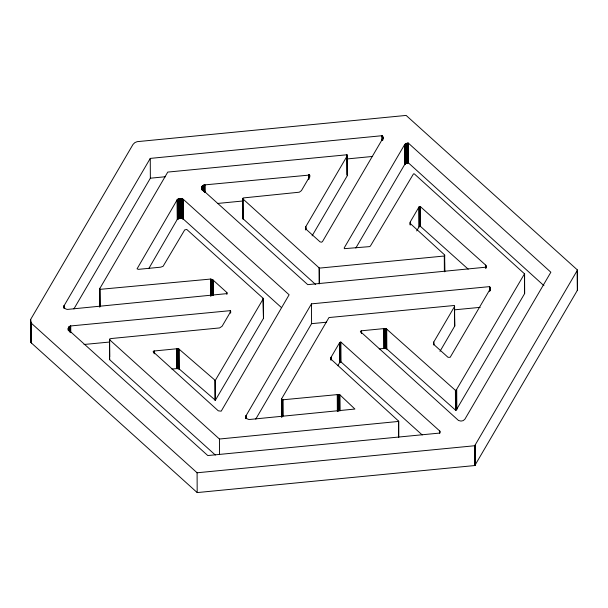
<?xml version="1.0" encoding="UTF-8"?>
<svg xmlns="http://www.w3.org/2000/svg" width="608" height="608" viewBox="0 0 608 608"><rect width="100%" height="100%" fill="white"/><g stroke="black" fill="none" stroke-linecap="round" stroke-linejoin="round"><path stroke-width="0.91" d="M219.518 454.108L219.435 439.022L109.455 339.606L110.656 338.588L219.579 327.925L222.102 326.26L230.599 311.737L230.272 310.665L70.726 325.949C68.719 326.26 67.23 328.951 69.084 330.402L207.784 455.552L439.554 433.086L439.766 431.019L340.898 342.099L339.591 342.707L331.094 357.23L330.942 359.13L398.666 421.169L398.749 437.205M30.415 320.492L31.342 323.228L197.091 472.781L474.719 445.74L577.494 270.036L406.129 115.421L137.172 141.664L134.839 142.622L133.015 144.423L30.757 319.253L30.567 341.248L31.441 343.034L197.19 492.579L474.818 465.538L577.471 290.145L577.494 270.036M305.52 227.422L306.371 229.505L320.074 241.87L321.556 242.197L322.453 241.634L382.66 138.7L382.926 137.142L381.984 135.713L150.26 158.399L64.25 305.429C63.065 307.519 65.588 309.404 67.518 309.411L226.974 293.618L226.883 292.532L213.18 280.166L210.512 279.072L100.031 289.347L99.628 288.853L167.762 172.087L346.887 154.782L347.206 155.853L305.809 226.624L305.528 229.307M315.636 284.521L242.812 218.538L242.706 198.732L243.162 197.957L299.28 192.204L301.431 190.646L309.928 176.115L309.609 175.051L205.063 184.862C202.738 184.718 200.085 187.644 202.335 189.529L307.754 284.65L485.754 267.201L485.693 265.126L420.227 206.484L418.927 207.085L410.43 221.616L410.278 223.516L444.668 254.957L444.798 271.556M433.458 342.859L434.302 344.934L448.005 357.299L450.171 357.314L489.964 289.408L490.223 287.85L489.516 286.634L311.471 303.856L246.103 415.614L245.913 417.43L247.03 418.79L248.999 419.543L354.905 409.047L339.933 394.873L338.451 394.508L283.024 399.783L281.481 399.03L328.974 317.551L454.184 305.497L454.503 306.561L433.747 342.053L433.466 344.744M444.752 255.238L444.296 256.014L319.405 268.12L242.706 198.732M524.506 273.813L414.314 173.873L413.501 173.865L370.348 246.126L369.406 246.635L344.318 248.672L344.25 247.828L404.464 144.894L405.84 143.655L408.318 143.078L550.856 272.224L464.846 419.262L463.152 420.652L460.993 421.078L458.523 420.508L360.362 331.52L361.517 330.782L383.724 328.624L386.718 329.141L455.4 390.328L456.19 390.161L524.506 273.813L524.613 293.618L456.289 409.967L455.506 410.126L386.825 348.946L384.613 348.399L379.202 348.878M524.613 293.618L524.605 273.486M30.734 339.355L30.522 340.928M312.102 235.851L347.312 175.651L347.282 155.283M439.979 351.371L454.708 326.086L454.579 305.991M263.363 298.589L215.262 380.448L179.117 349.182L176.449 348.81L154.25 350.976L153.094 351.705L218.287 410.818L221.198 411.183L289.119 294.781L183.449 199.462L180.416 198.542L177.369 199.47L137.051 268.858L138.449 269.344L160.649 267.178L163.081 266.312L184.703 229.9L186.778 229.467L263.135 298.292L263.462 318.394L215.369 400.246L179.223 368.98L176.951 368.585L171.935 369.064M148.945 268.31L177.232 219.473L179.398 218.454L181.997 218.538L183.555 219.268L281.474 307.595M73.91 308.894L150.358 178.205L150.26 158.399M109.752 358.857L109.645 359.693L215.316 455.012M255.748 419.102L311.577 323.661L311.471 303.856M355.824 248.026L404.563 164.7L405.946 163.453L408.424 162.883L543.94 285.669M337.805 365.735L339.697 362.505L340.997 361.904L422.21 434.948M416.67 230.926L419.026 226.89L420.333 226.282L468.198 269.162M398.59 437.471L398.666 421.169M219.435 439.022L398.506 421.435M150.358 178.205L165.437 176.73M347.236 158.931L372.674 156.438M217.39 203.475L242.767 201.005M311.577 323.661L326.648 322.202M454.761 309.806L480.198 307.352M84.041 344.485L109.531 342.046M263.462 318.394L263.135 298.292M454.708 326.086L454.48 314.207M347.411 175.37L346.986 174.587L346.887 154.782M577.364 270.34L577.471 290.145M577.205 270.636L577.311 290.442M490.223 287.85L490.238 290.677M490.147 287.592L490.192 290.791M490.033 287.341L490.048 290.168M489.896 287.09L489.904 289.925M489.721 286.862L489.736 290.632M489.516 286.634L489.539 291.354M485.914 265.635L486.005 268.044M485.815 265.377L485.83 268.204M485.693 265.126L485.708 267.953M475.114 445.17L475.22 464.968M474.932 445.459L475.03 465.257M474.719 445.74L474.818 465.538M456.707 389.72L456.806 409.526M456.494 389.971L456.6 409.769M456.19 390.161L456.289 409.967M455.81 390.283L455.916 410.088M455.4 390.328L455.506 410.126M454.503 306.561L454.609 326.367M444.562 255.793L444.57 257.678M444.592 262.39L444.646 271.822M444.296 256.014L444.372 271.107M439.858 431.277L439.865 433.162M439.766 431.019L439.774 432.911M433.747 342.053L433.762 344.88M433.61 342.312L433.618 344.204M433.519 342.585L433.527 344.47M420.227 206.484L420.333 226.282M419.816 206.522L419.923 226.32M419.444 206.644L419.55 226.45M419.14 206.842L419.239 226.64M418.927 207.085L419.026 226.89M410.43 221.616L410.446 224.443M410.294 221.874L410.218 224.975M410.142 222.414L410.142 224.854M408.318 143.078L408.424 162.883M407.938 143.093L408.044 162.891M407.565 143.131L407.664 162.929M407.193 143.184L407.299 162.99M406.836 143.268L406.942 163.073M406.486 143.374L406.592 163.18M406.159 143.503L406.258 163.309M405.84 143.655L405.946 163.453M405.544 143.822L405.65 163.62M405.278 144.005L405.376 163.81M405.027 144.21L405.133 164.008M404.814 144.423L404.913 164.228M404.624 144.651L404.723 164.456M404.464 144.894L404.563 164.7M386.718 329.141L386.825 348.946M386.384 328.989L386.49 348.794M386.034 328.86L386.141 348.665M385.67 328.761L385.776 348.559M385.29 328.677L385.396 348.483M384.902 328.624L385.008 348.43M384.507 328.601L384.613 348.399M384.112 328.601L384.218 348.399M382.926 137.142L382.972 139.293M382.842 136.884L382.858 138.768M382.736 136.625L382.744 138.51M382.66 138.7L382.675 140.585M383.724 328.624L383.823 348.422M382.592 136.382L382.614 140.152M382.424 136.146L382.44 139.924M382.219 135.926L382.234 139.696M381.984 135.713L382.014 140.433M361.517 330.782L361.532 333.617M361.122 330.866L361.137 332.751M347.138 155.01L347.312 175.651M340.898 342.099L340.997 361.904M340.488 342.137L340.586 361.942M340.108 342.266L340.214 362.064M339.804 342.456L339.91 362.262M339.933 394.873L340.016 410.902M339.591 342.707L339.697 362.505M339.583 394.744L339.667 410.772M339.211 394.638L339.294 410.674M338.838 394.562L338.922 410.59M338.451 394.508L338.534 410.537M338.056 394.478L338.147 411.456M337.66 394.478L337.744 411.449M337.265 394.501L337.356 411.479M331.094 357.23L331.109 360.058M330.965 357.496L330.972 359.381M330.866 357.762L330.874 359.647M330.805 358.036L330.813 359.921M319.405 268.12L319.489 283.206M319.048 267.892L319.132 283.928M309.609 175.051L309.624 177.878M309.267 174.884L309.282 177.711M308.879 174.792L308.902 179.512M308.461 174.792L308.484 179.504M305.809 226.624L305.824 229.452M305.68 226.883L305.596 229.984M283.024 399.783L283.108 415.819M282.614 399.783L282.697 416.754M282.218 399.692L282.31 416.67M281.876 399.532L281.968 416.503M281.557 398.46L281.717 417.217M281.458 398.742L281.572 416.951M246.103 415.614L246.111 418.441M245.974 415.864L245.989 418.692M245.875 416.123L245.83 418.266M242.995 199.272L243.094 219.07M242.744 198.451L242.896 218.819M230.675 311.167L230.683 313.052M230.523 310.893L230.538 312.786M230.272 310.665L230.28 312.558M226.883 292.532L226.89 294.416M215.262 380.448L215.369 400.246M214.852 380.486L214.958 400.284M213.18 280.166L213.256 295.252M212.922 279.954L212.998 295.04M212.633 279.764L212.716 294.85M212.329 279.589L212.412 295.617M211.994 279.437L212.078 295.473M211.645 279.315L211.728 295.344M211.28 279.209L211.364 295.237M210.9 279.125L210.991 296.104M210.512 279.072L210.604 296.05M205.063 184.862L205.101 192.409M204.691 184.908L204.729 192.455M204.326 184.984L204.364 191.581M203.969 185.075L204.007 191.68M203.634 185.197L203.665 190.851M203.308 185.334L203.338 190.988M203.004 185.493L203.026 190.205M202.722 185.668L202.745 190.38M202.464 185.858L202.479 189.635M202.228 186.071L202.251 189.84M202.023 186.291L202.038 189.126M201.848 186.527L201.864 189.362M201.704 186.778L201.719 189.605M201.598 187.028L201.613 189.856M197.091 472.781L197.19 492.579M183.449 199.462L183.555 219.268M183.175 199.28L183.282 219.078M182.886 199.112L182.993 218.91M182.575 198.96L182.674 218.766M182.24 198.839L182.347 218.637M181.891 198.732L181.997 218.538M181.534 198.649L181.64 218.454M181.169 198.588L181.268 218.394M180.789 198.558L180.895 218.356M180.416 198.542L180.515 218.348M180.036 198.558L180.135 218.356M179.656 198.596L179.763 218.394M179.292 198.649L179.398 218.454M178.934 198.732L179.033 218.538M178.585 198.839L178.691 218.644M179.117 349.182L179.223 368.98M178.25 198.968L178.357 218.774M177.939 199.12L178.038 218.918M178.767 349.053L178.874 368.851M177.642 199.287L177.749 219.085M178.402 348.946L178.509 368.752M177.369 199.47L177.475 219.275M177.126 199.675L177.232 219.473M178.022 348.87L178.129 368.668M177.635 348.817L177.741 368.615M177.24 348.787L177.346 368.592M176.844 348.787L176.951 368.585M176.449 348.81L176.556 368.615M154.25 350.976L154.265 353.803M153.854 351.052L153.862 352.936M109.653 339.051L109.744 356.964M109.493 339.317L109.645 359.693M100.031 289.347L100.115 306.326M99.704 288.283L99.803 307.139M99.606 288.564L99.727 306.766M70.726 325.949L70.756 332.546M70.384 326.063L70.414 332.667M70.057 326.2L70.087 331.862M69.753 326.359L69.783 332.021M69.472 326.534L69.494 331.254M69.213 326.732L69.236 331.444M68.978 326.944L69 330.714M68.772 327.165L68.788 329.992M68.598 327.4L68.613 330.228M68.461 327.644L68.468 330.471M68.347 327.894L68.278 330.045M68.225 328.419L68.233 330.304M64.25 305.429L64.266 308.264M64.121 305.68L64.129 307.564M64.03 305.938L63.946 308.347M31.342 323.228L31.441 343.034M31.13 322.954L31.228 342.752M30.94 322.666L31.038 342.464M30.772 322.369L30.879 342.167M30.628 319.557L30.75 341.871M30.529 319.861L30.643 341.559"/></g></svg>
